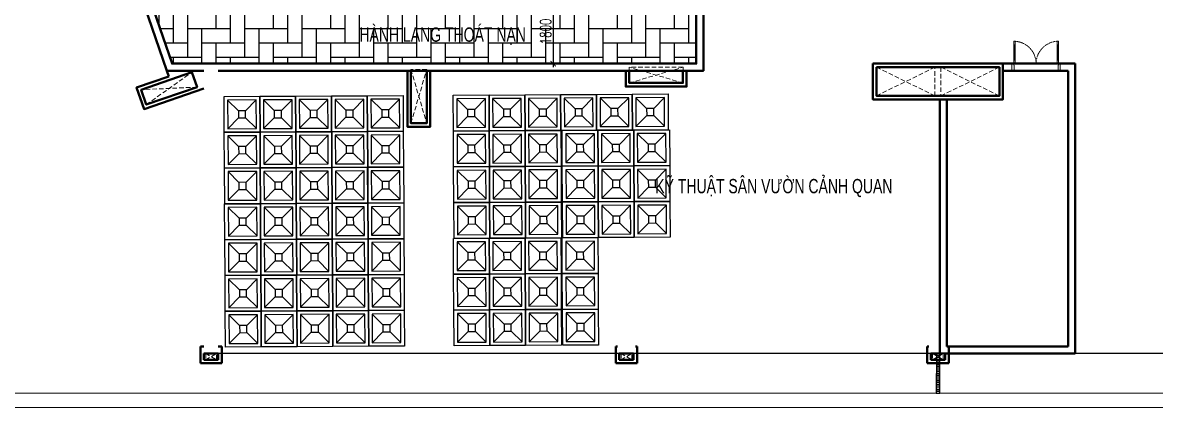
# Model space of a CAD drawing. Header units: millimetres. Extents: x -1307397 to 11565522512, y -626897 to 1138105.
# Drawn here: x 152192 to 183826, y -11370 to -625 of the extents above; entities that cross this region are included whole.
import ezdxf
from ezdxf.enums import TextEntityAlignment as Align

# ---------------------------------------------------------------- set-up
doc = ezdxf.new("R2010")
doc.units = ezdxf.units.MM
doc.header["$MEASUREMENT"] = 0
doc.linetypes.add('HIDDEN', pattern=[0.375, 0.25, -0.125])
doc.linetypes.add('Xref_ST_MBDV Cot vach 30.7.2022$0$HIDDEN2', pattern=[0.1875, 0.125, -0.0625])
for name, color, linetype, lineweight in [('AUDIT_I_220808132811-11', 7, 'Continuous', 9), ('KT-Kich thuoc', 159, 'Continuous', 18), ('KT-lomo nuoc', 3, 'HIDDEN', 5), ('KT-Net cat', 1, 'Continuous', 40), ('SPE-MEP-HVAC', 140, 'Continuous', 0), ('Xref_ST_MBDV Cot vach 30.7.2022$0$CUA', 37, 'Continuous', 13)]:
    doc.layers.add(name, color=color, linetype=linetype, lineweight=lineweight)
for name, color, linetype in [('AUDIT_I_220808132811-12', 1, 'Continuous'), ('ccu12-Thay', 7, 'Continuous'), ('KT-Net manh', 139, 'Continuous'), ('KT-Tuong', 1, 'Continuous'), ('THAY', 8, 'Continuous'), ('THIET BI', 13, 'Continuous'), ('Xref_ST_MBDV Cot vach 30.7.2022$0$KT-Text', 7, 'Continuous')]:
    doc.layers.add(name, color=color, linetype=linetype)
doc.styles.add('00 Text ccu dim', font='vnsimli.shx', dxfattribs={"width": 0.7})
doc.styles.add('Xref_ST_MBDV Cot vach 30.7.2022$0$Arial', font='arial.ttf', dxfattribs={"width": 0.7})
doc.dimstyles.new('00A1CCU_1-100', dxfattribs={"dimscale": 100, "dimtxt": 3, "dimasz": 1.5, "dimexe": 1, "dimexo": 0, "dimgap": 0.6, "dimtad": 1, "dimdec": 0, "dimrnd": 0.5, "dimzin": 0, "dimdsep": 46, "dimtxsty": '00 Text ccu dim', "dimblk1": 'ARCHTICK', "dimblk2": 'ARCHTICK', "dimsah": 1, "dimcen": 2, "dimdle": 1, "dimclrd": 256, "dimclre": 256, "dimclrt": 31, "dimadec": 0, "dimazin": 0, "dimtfac": 1, "dimtdec": 0, "dimtix": 1, "dimtmove": 2, "dimatfit": 3, "dimldrblk": 'OPEN90', "dimfxl": 1, "dimtvp": 0.833333, "dimtolj": 1, "dimtzin": 0, "dimarcsym": 0})

# ---------------------------------------------------------------- blocks, each defined once
blk = doc.blocks.new('Louvre')
for p, q in [((-390, 976, 0), (-295, 1009, 0)), ((-374, 929, 0), (-279, 961, 0)), ((-357, 881, 0), (-263, 914, 0)), ((-341, 834, 0), (-246, 867, 0)), ((-325, 787, 0), (-230, 820, 0)), ((-308, 740, 0), (-214, 772, 0)), ((-292, 692, 0), (-197, 725, 0)), ((-276, 645, 0), (-181, 678, 0)), ((-260, 598, 0), (-165, 631, 0)), ((-243, 551, 0), (-148, 583, 0)), ((-227, 503, 0), (-132, 536, 0)), ((-211, 456, 0), (-116, 489, 0)), ((-194, 409, 0), (-99, 442, 0)), ((-178, 362, 0), (-83, 394, 0)), ((-162, 314, 0), (-67, 347, 0)), ((-145, 267, 0), (-50, 300, 0)), ((-129, 220, 0), (-34, 253, 0)), ((-113, 172, 0), (-18, 205, 0)), ((-96, 125, 0), (-1, 158, 0)), ((-80, 78, 0), (15, 111, 0)), ((-64, 31, 0), (31, 63, 0)), ((-47, -17, 0), (48, 16, 0))]:
    blk.add_line(p, q)
at = {"elevation": 0}
blk.add_lwpolyline([(48, 16), (-311, 1056), (-406, 1023), (-47, -17)], close=True, dxfattribs=at)
blk = doc.blocks.new('*U214')
at = {"layer": 'KT-lomo nuoc', "ltscale": 500}
for p, q in [((295, 57), (32, -167)), ((327, -110), (0, 0))]:
    blk.add_line(p, q, dxfattribs=at)
blk.add_lwpolyline([(295, 57), (327, -110), (32, -167), (0, 0)], close=True, dxfattribs=at)
blk = doc.blocks.new('CTN TN T39')
at = {"layer": 'KT-Net cat'}
for p, q in [((-41900, -19300, 0), (-41900, -19770, 0)), ((-41900, -19300, 0), (-41801, -19300, 0)), ((-41800, -19670, 0), (-41800, -19500, 0)), ((-41800, -19500, 0), (-41400, -19500, 0)), ((-41401, -19300, 0), (-41300, -19300, 0)), ((-41400, -19670, 0), (-41400, -19500, 0)), ((-41300, -19300, 0), (-41300, -19770, 0)), ((-30300, -19300, 0), (-30300, -19770, 0)), ((-30300, -19300, 0), (-30251, -19300, 0)), ((-30200, -19670, 0), (-30200, -19500, 0)), ((-30200, -19500, 0), (-29800, -19500, 0)), ((-29800, -19670, 0), (-29800, -19500, 0)), ((-29751, -19300, 0), (-29700, -19300, 0)), ((-29700, -19300, 0), (-29700, -19770, 0)), ((-21600, -19300, 0), (-21600, -19770, 0)), ((-21600, -19300, 0), (-21551, -19300, 0)), ((-21500, -19670, 0), (-21500, -19500, 0)), ((-21500, -19500, 0), (-21100, -19500, 0)), ((-21100, -19670, 0), (-21100, -19500, 0)), ((-21051, -19300, 0), (-21000, -19300, 0)), ((-21000, -19300, 0), (-21000, -19770, 0)), ((-41300, -19770, 0), (-41900, -19770, 0)), ((-41800, -19670, 0), (-41400, -19670, 0)), ((-29700, -19770, 0), (-30300, -19770, 0)), ((-30200, -19670, 0), (-29800, -19670, 0)), ((-21000, -19770, 0), (-21600, -19770, 0)), ((-21500, -19670, 0), (-21100, -19670, 0))]:
    blk.add_line(p, q, dxfattribs=at)
at = {"layer": 'KT-lomo nuoc', "linetype": 'HIDDEN', "xscale": -0.9999999999999997, "rotation": 10.8976534755902}
for p in [(-41451, -19500, 0), (-29851, -19500, 0), (-21151, -19500, 0)]:
    blk.add_blockref('*U214', p, dxfattribs=at)
blk = doc.blocks.new('*U242')
at = {"linetype": 'HIDDEN', "ltscale": 500}
for p, q in [((616, 1437), (0, 0)), ((-339, 280), (955, 1157))]:
    blk.add_line(p, q, dxfattribs=at)
blk.add_lwpolyline([(-339, 280), (616, 1437), (955, 1157), (0, 0)], close=True, dxfattribs=at)
blk = doc.blocks.new('*U243')
at = {"linetype": 'HIDDEN', "ltscale": 500}
for p, q in [((1049, 1159), (0, 0)), ((-230, 375), (1279, 784))]:
    blk.add_line(p, q, dxfattribs=at)
blk.add_lwpolyline([(-230, 375), (1049, 1159), (1279, 784), (0, 0)], close=True, dxfattribs=at)
blk = doc.blocks.new('*U233')
at = {"linetype": 'HIDDEN', "ltscale": 500}
for p, q in [((-280, -339), (-1157, 955)), ((-1437, 616), (0, 0))]:
    blk.add_line(p, q, dxfattribs=at)
blk.add_lwpolyline([(-280, -339), (-1437, 616), (-1157, 955), (0, 0)], close=True, dxfattribs=at)
blk = doc.blocks.new('*U273')
at = {"linetype": 'HIDDEN', "ltscale": 500}
for p, q in [((421, 1766), (0, 0)), ((-617, 509), (1038, 1257))]:
    blk.add_line(p, q, dxfattribs=at)
blk.add_lwpolyline([(-617, 509), (421, 1766), (1038, 1257), (0, 0)], close=True, dxfattribs=at)
blk = doc.blocks.new('*U272')
at = {"linetype": 'HIDDEN', "ltscale": 500}
for p, q in [((421, 1766), (0, 0)), ((-617, 509), (1038, 1257))]:
    blk.add_line(p, q, dxfattribs=at)
blk.add_lwpolyline([(-617, 509), (421, 1766), (1038, 1257), (0, 0)], close=True, dxfattribs=at)
blk = doc.blocks.new('A$C13523347')
at = {"layer": 'KT-Net cat'}
for p, q in [((-21241, 6116, 0), (-23261, 6116, 0)), ((-21241, 6116, 0), (-21241, -1984, 0)), ((-21441, 5916, 0), (-23261, 5916, 0)), ((-21441, 5916, 0), (-21441, -1784, 0)), ((-25026, 5116, 0), (-25026, -1984, 0)), ((-24826, 5116, 0), (-24826, -1784, 0)), ((-24826, -1784, 0), (-21441, -1784, 0)), ((-21241, -1984, 0), (-25026, -1984, 0))]:
    blk.add_line(p, q, dxfattribs=at)
at = {"layer": 'KT-Net cat', "elevation": 0}
for points in [[(-26891, 6116), (-23261, 6116), (-23261, 5116), (-26891, 5116)], [(-26791, 6016), (-23361, 6016), (-23361, 5216), (-26791, 5216)], [(-45910, 5876), (-47328, 5388), (-47185, 4972), (-45767, 5459)]]:
    blk.add_lwpolyline(points, close=True, dxfattribs=at)
for points in [[(-46554, 5760), (-47455, 5451), (-47248, 4845), (-45576, 5419)], [(-46608, 5916), (-46554, 5760)], [(-39893, 5916), (-39893, 4352), (-39253, 4352), (-39253, 5916)], [(-39793, 5916), (-39793, 4452), (-39353, 4452), (-39353, 5916)], [(-33796, 5916), (-33796, 5476), (-32096, 5476), (-32096, 5916)], [(-33696, 5916), (-33696, 5576), (-32196, 5576), (-32196, 5916)]]:
    blk.add_lwpolyline(points, dxfattribs=at)
at = {"layer": 'SPE-MEP-HVAC', "linetype": 'HIDDEN', "ltscale": 1000, "xscale": -1, "rotation": 230.4488267378189}
for name, p in [('*U242', (-33696, 6016, 0)), ('*U272', (-26791, 6016, 0)), ('*U273', (-24991, 6016, 0)), ('*U243', (-47328, 5388, 0)), ('*U233', (-39353, 5952, 0))]:
    blk.add_blockref(name, p, dxfattribs=at)
blk = doc.blocks.new('*U490')
for p, q in [((1224, 317), (1261, 330)), ((1243, 323), (1381, -79)), ((118, -65), (80, -78)), ((99, -72), (237, -473)), ((1362, -85), (1400, -72)), ((256, -467), (219, -480))]:
    blk.add_line(p, q)
for points in [[(1211, 630), (1154, 610), (1206, 459), (1216, 462), (1229, 424), (1276, 441)], [(1229, 424), (1191, 411), (1395, -180), (1433, -167)], [(-65, 189), (-9, 209), (44, 57), (34, 54), (47, 16), (0, 0)], [(47, 16), (85, 29), (289, -561), (251, -574)]]:
    blk.add_lwpolyline(points, close=True)
at = {"linetype": 'Xref_ST_MBDV Cot vach 30.7.2022$0$HIDDEN2'}
for centre, start, end in [((47, 16), 289.0472, 19.0471), ((1229, 424), 199.0471, 289.0471)]:
    blk.add_arc(centre, 625, start, end, dxfattribs=at)
blk = doc.blocks.new('_ARCHTICK')
at = {"color": 0, "linetype": 'ByBlock', "const_width": 0.15}
blk.add_lwpolyline([(-0.5, -0.5), (0.5, 0.5)], dxfattribs=at)
blk = doc.blocks.new('*D494')
at = {"layer": 'Defpoints', "color": 0, "transparency": 16777216}
for p in [(167410, 30, 0), (167009, -1770), (167410, -1770, 0)]:
    blk.add_point(p, dxfattribs=at)
at = {"layer": 'KT-Tuong', "lineweight": -2, "transparency": 16777216}
for p, q in [((167410, 30), (166909, 30)), ((167009, 130), (167009, -1870)), ((167410, -1770), (166909, -1770))]:
    blk.add_line(p, q, dxfattribs=at)
at = {"layer": 'KT-Tuong', "lineweight": -2, "transparency": 16777216, "xscale": 150, "yscale": 150, "zscale": 150}
for p, rotation in [((167009, 30), 90), ((167009, -1770), 270)]:
    blk.add_blockref('_ARCHTICK', p, dxfattribs=dict(at, rotation=rotation))
at = {"layer": 'KT-Tuong', "color": 31, "transparency": 16777216, "insert": (166799, -870), "char_height": 300, "attachment_point": 5, "rotation": 90, "style": '00 Text ccu dim'}
blk.add_mtext('\\A1;1800', dxfattribs=at)
blk = doc.blocks.new('_Open90')
at = {"color": 0, "linetype": 'ByBlock', "lineweight": -2}
for p, q in [((0, 0), (-1, 0)), ((-0.5, 0.5), (0, 0)), ((0, 0), (-0.5, -0.5))]:
    blk.add_line(p, q, dxfattribs=at)
blk = doc.blocks.new('Bemai')
at = {"layer": 'THIET BI'}
for p, q in [((100, -100), (400, -400)), ((600, -400), (900, -100)), ((100, -900), (400, -600)), ((600, -600), (900, -900))]:
    blk.add_line(p, q, dxfattribs=at)
for points in [[(0, 0), (1000, 0), (1000, -1000), (0, -1000)], [(900, -100), (100, -100), (100, -900), (900, -900)], [(400, -600), (600, -600), (600, -400), (400, -400)]]:
    blk.add_lwpolyline(points, close=True, dxfattribs=at)
blk = doc.blocks.new('A$C60BD79BE')
at = {"layer": 'THAY', "extrusion": (0, 0, -1), "xscale": -1, "zscale": -1, "rotation": 179.6768007517883}
for p in [(9982, 3188, 1), (8982, 3193, 1), (7982, 3199, 1), (6982, 3204, 1), (5982, 3210, 1), (3582, 3224, 1), (2582, 3229, 1), (1582, 3235, 1), (582, 3241, 1), (-418, 3246, 1), (-1418, 3252, 1), (9976, 2188, 1), (8976, 2193, 1), (7976, 2199, 1), (6976, 2204, 1), (5976, 2210, 1), (3576, 2224, 1), (2576, 2229, 1), (1576, 2235, 1), (541, 2241, 1), (-459, 2246, 1), (-1459, 2252, 1), (3571, 1224, 1), (2571, 1229, 1), (1571, 1235, 1), (535, 1241, 1), (-465, 1246, 1), (-1465, 1252, 1), (9970, 1188, 1), (8970, 1193, 1), (7970, 1199, 1), (6970, 1204, 1), (5971, 1210, 1), (9965, 188, 1), (8965, 193, 1), (7965, 199, 1), (6965, 204, 1), (5965, 210, 1), (3565, 224, 1), (2565, 229, 1), (1565, 235, 1), (529, 241, 1), (-471, 246, 1), (-1471, 252, 1), (9959, -812, 1), (8959, -807, 1), (7959, -801, 1), (6959, -795, 1), (5959, -790, 1), (3576, -776, 1), (2576, -771, 1), (1576, -765, 1), (541, -759, 1), (9954, -1812, 1), (8954, -1807, 1), (7954, -1801, 1), (6954, -1795, 1), (5954, -1790, 1), (3571, -1776, 1), (2571, -1771, 1), (1571, -1765, 1), (535, -1759, 1), (9948, -2812, 1), (8948, -2807, 1), (7948, -2801, 1), (6948, -2795, 1), (5948, -2790, 1), (3565, -2776, 1), (2565, -2771, 1), (1565, -2765, 1), (529, -2759, 1)]:
    blk.add_blockref('Bemai', p, dxfattribs=at)

msp = doc.modelspace()

# ---------------------------------------------------------------- hatches: boundary and pattern name
at = {"layer": 'KT-Net manh'}
h = msp.add_hatch(dxfattribs=at)
h.set_pattern_fill('AR-PARQ1', color=256, scale=100, style=0)
h.set_pattern_definition([(90, (202976.8, -17440.4), (-1200, 1200), [1200, -1200]), (90, (203176.8, -17440.4), (-1200, 1200), [1200, -1200]), (90, (203376.8, -17440.4), (-1200, 1200), [1200, -1200]), (90, (203576.8, -17440.4), (-1200, 1200), [1200, -1200]), (90, (203776.8, -17440.4), (-1200, 1200), [1200, -1200]), (90, (203976.8, -17440.4), (-1200, 1200), [1200, -1200]), (90, (204176.8, -17440.4), (-1200, 1200), [1200, -1200]), (0, (202976.8, -16240.4), (1200, -1200), [1200, -1200]), (0, (202976.8, -16040.4), (1200, -1200), [1200, -1200]), (0, (202976.8, -15840.4), (1200, -1200), [1200, -1200]), (0, (202976.8, -15640.4), (1200, -1200), [1200, -1200]), (0, (202976.8, -15440.4), (1200, -1200), [1200, -1200]), (0, (202976.8, -15240.4), (1200, -1200), [1200, -1200]), (0, (202976.8, -15040.4), (1200, -1200), [1200, -1200])])
edge = h.paths.add_edge_path()
edge.add_line((194520.9, 11130), (169203.8, 11128))
edge.add_line((169203.8, 11128), (169203.8, 5430.2))
edge.add_line((169203.8, 5430.2), (184503.8, 5430.2))
edge.add_line((184503.8, 5430.2), (184503.8, 230))
edge.add_line((184503.8, 230), (186303.8, 230))
edge.add_line((186303.8, 230), (186303.8, 9630))
edge.add_line((186303.8, 9630), (189703.3, 9630))
edge.add_line((189703.3, 9630), (189703.3, 5560))
edge.add_line((189703.3, 5560), (190403.8, 5560))
edge.add_line((190403.8, 5560), (190403.8, 4060))
edge.add_line((190403.8, 4060), (189703.8, 4060))
edge.add_line((189703.8, 4060), (189703.8, 3160))
edge.add_line((189703.8, 3160), (196653.8, 3160))
edge.add_line((196653.8, 3160), (196653.8, -4928.9))
edge.add_line((196653.8, -4928.9), (202148, -4928.9))
edge.add_line((202148, -4928.9), (201541.6, -2244))
edge.add_line((201541.6, -2244), (201496.4, -2043.6))
edge.add_line((201496.4, -2043.6), (199721.1, 6475.3))
edge.add_arc((193609.2, 5116.8), 6261, 12.53168, 42.77092)
edge.add_arc((194071.1, 5455.3), 5692.5, 43.42767, 85.46859)
h.paths.add_polyline_path([(177501.1, 9630), (178005.9, 9630), (178003.7, 6630.2), (177498.9, 6630.2)], flags=16)
h.paths.add_polyline_path([(196403.7, 8280.2), (196903.7, 8280.2), (196903.7, 6480.2), (196403.7, 6480.2)], flags=16)
h.paths.add_polyline_path([(197303.7, 530.2), (200303.7, 530.2), (200303.7, 30.2), (197303.7, 30.2)], flags=16)
at = {"layer": 'KT-Net manh', "transparency": 33554618}
h = msp.add_hatch(dxfattribs=at)
h.set_pattern_fill('AR-HBONE', color=256, scale=100, angle=45)
h.paths.add_polyline_path([(169203.8, 5380), (169203.8, 30), (157647.4, 30), (154446.6, 9300.9), (152745.2, 8713.5), (156364.6, -1770), (171003.8, -1770), (171003.8, 5430.2)])

# ---------------------------------------------------------------- linework, layer by layer
at = {"layer": 'AUDIT_I_220808132811-11', "elevation": 0}
for points in [[(133783.5, 27666.5), (131368.6, 34661.1, 0.3643585), (126660.6, 36716), (97724.9, 26733.8, 0.4519048), (95508.5, 21080.7), (103621.7, 7466.8, 0.3106789), (109784.7, 5495.6), (132307.5, 13286.9, 0.2299221), (132592.4, 13701.7), (132813.3, 14718.4, -0.27899), (133272.2, 15220), (137692.5, 16740.6, -0.4143404), (138345.1, 16423.5), (146674.3, -7667.2, 0.3197537), (151872.4, -11370), (197009.7, -11370, 0.4808686), (202150.3, -4939.1), (201541.6, -2244), (201496.4, -2043.6), (199720.9, 6476.1)], [(132131.7, 13649.3, 0.2042795), (132198, 13770.5), (132421.8, 14800.3, -0.2754116), (133149.6, 15600.8), (137562, 17118.7, -0.4141945), (138723.1, 16554.2), (147052.3, -7536.5, 0.3197537), (151872.4, -10970), (197009.7, -10970, 0.3653099), (201975.7, -6659.3)]]:
    msp.add_lwpolyline(points, format="xyb", dxfattribs=at)
at = {"layer": 'AUDIT_I_220808132811-12', "elevation": 0}
msp.add_lwpolyline([(199525.6, 6433.2), (201966.7, -5037.4, -0.4770525), (198054.3, -9870), (157260.9, -9870)], format="xyb", dxfattribs=at)
at = {"layer": 'KT-Net cat', "elevation": 0}
for points in [[(171003.8, 5430.2), (171003.8, -1770), (156364.6, -1770), (152745.2, 8713.5), (154446.6, 9300.9)], [(171003.8, 5430.2), (171003.8, -1770), (156364.6, -1770), (152745.2, 8713.5)], [(171203.8, 5230.2), (171203.8, -1970), (157653.7, -1970)], [(157253.7, -1970), (156222.1, -1970), (155068.9, 1369.9)]]:
    msp.add_lwpolyline(points, dxfattribs=at)
at = {"layer": 'KT-Net manh', "color": 2, "linetype": 'HIDDEN', "ltscale": 10, "const_width": 50, "elevation": 0}
msp.add_lwpolyline([(169203.8, 5380), (169203.8, 30), (157647.4, 30), (154446.6, 9300.9), (152745.2, 8713.5), (156364.6, -1770), (171003.8, -1770), (171003.8, 5430.2)], close=True, dxfattribs=at)

# ---------------------------------------------------------------- block references
at = {"layer": 'ccu12-Thay'}
msp.add_blockref('A$C13523347', (202829.9, -7885.6, 0), dxfattribs=at)
at = {"layer": 'KT-Kich thuoc', "color": 2}
msp.add_blockref('CTN TN T39', (199054.3, 9630, 0), dxfattribs=at)
at = {"layer": 'KT-Net manh'}
msp.add_blockref('A$C60BD79BE', (168803.7, -6869.8, 0), dxfattribs=at)
at = {"layer": 'KT-Net manh', "rotation": 340.6055111508006}
msp.add_blockref('Louvre', (177753.5, -10969.8, -0.2), dxfattribs=at)
at = {"layer": 'Xref_ST_MBDV Cot vach 30.7.2022$0$CUA', "xscale": -1, "rotation": 199.0471379530761}
msp.add_blockref('*U490', (179820.5, -1770, 0), dxfattribs=at)

# ---------------------------------------------------------------- texts
at = {"layer": 'Xref_ST_MBDV Cot vach 30.7.2022$0$KT-Text', "extrusion": (-8.16706e-08, 6.125e-10, 1), "style": 'Xref_ST_MBDV Cot vach 30.7.2022$0$Arial', "width": 0.7}
msp.add_text('HÀNH LANG THOÁT NẠN', height=400, dxfattribs=at).set_placement((163922, -1159.3, 0), align=Align.CENTER)
at = {"layer": 'Xref_ST_MBDV Cot vach 30.7.2022$0$KT-Text', "extrusion": (-2.08968e-07, 7.9144e-08, 1), "style": 'Xref_ST_MBDV Cot vach 30.7.2022$0$Arial', "width": 0.7}
msp.add_text('KỸ THUẬT SÂN VƯỜN CẢNH QUAN', height=400, dxfattribs=at).set_placement((173171.8, -5390.8, 0), align=Align.CENTER)

# ---------------------------------------------------------------- dimensions: what is measured, and where the dimension line sits
at = {"layer": 'KT-Tuong'}
dim = msp.add_aligned_dim(p1=(167409.6, 30, 0), p2=(167409.6, -1770, 0), distance=-400.6, dimstyle='00A1CCU_1-100', dxfattribs=at)
dim.commit()
dim.dimension.update_dxf_attribs({"geometry": '*D494', "text_midpoint": (166799, -870)})

doc.saveas('drawing.dxf')
